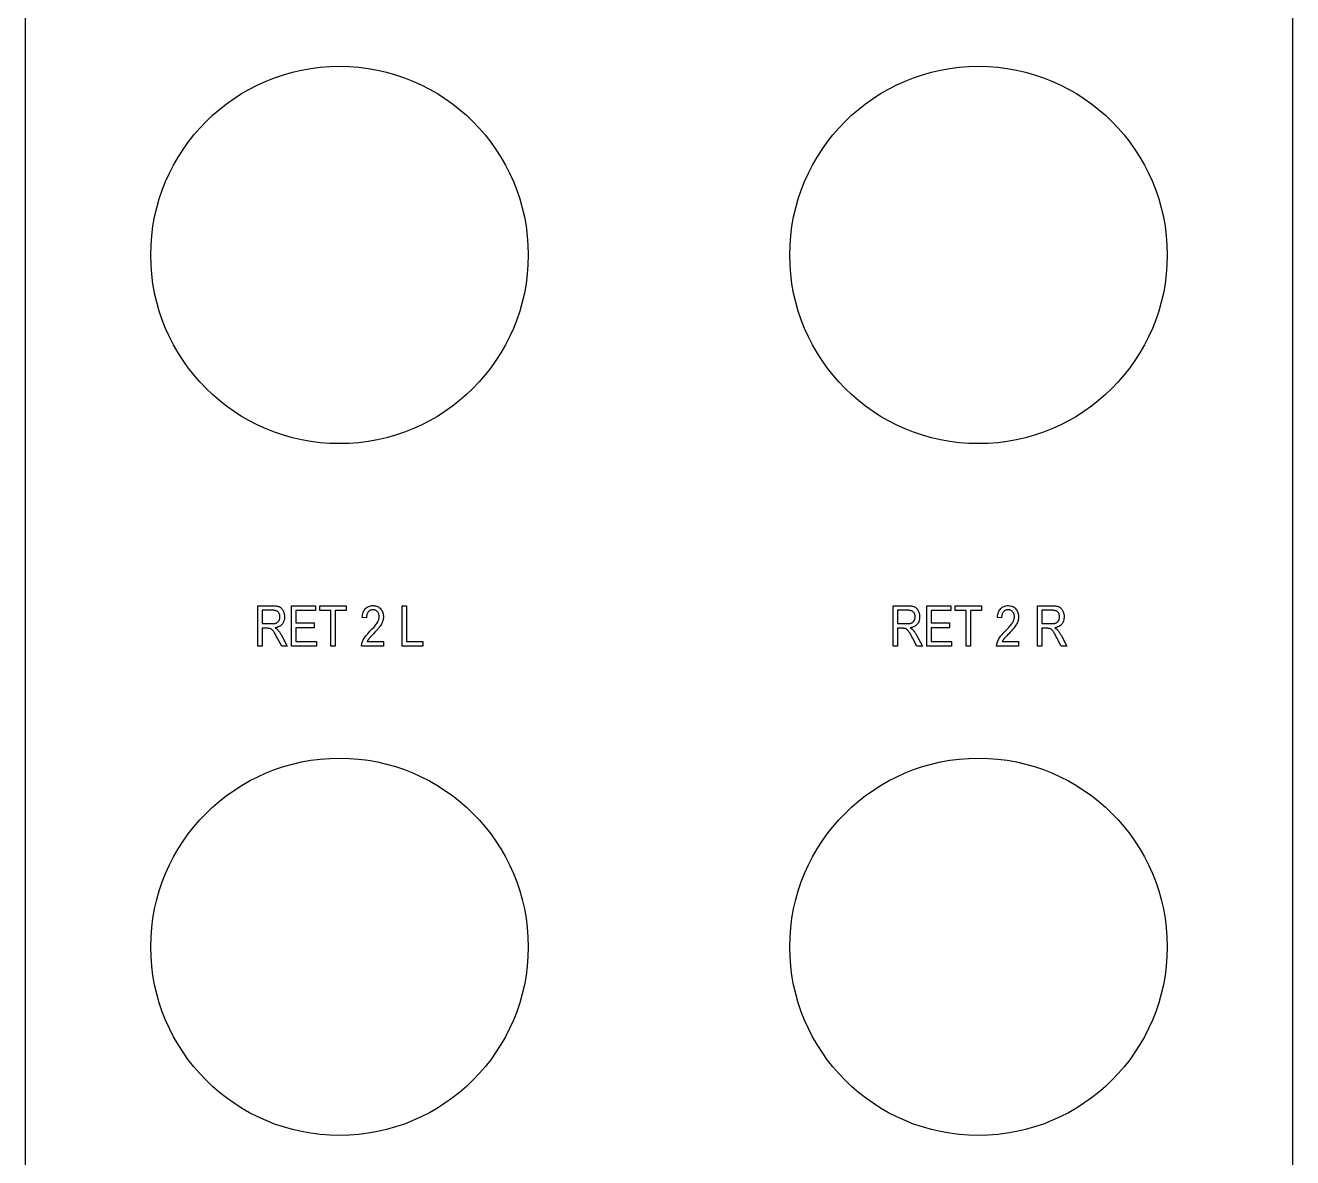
# Model space of a CAD drawing. Header units: millimetres. Extents: x 0 to 40, y 0 to 514.
# Drawn here: x 0 to 40.3, y 418.29 to 454.3 of the extents above; entities that cross this region are included whole.
import ezdxf

# ---------------------------------------------------------------- set-up
doc = ezdxf.new("R2010")
doc.units = ezdxf.units.MM
for name, color, linetype in [('CUT', 1, 'CONTINUOUS'), ('LEGEND', 2, 'CONTINUOUS'), ('OUTLINE', 7, 'CONTINUOUS')]:
    doc.layers.add(name, color=color, linetype=linetype)

msp = doc.modelspace()

# ---------------------------------------------------------------- linework, layer by layer
at = {"layer": 'CUT'}
for centre in [(9.99, 447), (30.31, 447), (9.99, 425), (30.31, 425)]:
    msp.add_circle(centre, 6, dxfattribs=at)
at = {"layer": 'LEGEND'}
for points in [[(7.3963, 434.5558), (7.3963, 435.8442), (7.8648, 435.8442), (7.9003, 435.8437), (7.9334, 435.842), (7.9641, 435.8392), (7.9924, 435.8352), (8.0182, 435.8302), (8.0417, 435.824), (8.0628, 435.8166), (8.0815, 435.8082), (8.0985, 435.7984), (8.1148, 435.7872), (8.1303, 435.7744), (8.1451, 435.7602), (8.159, 435.7444), (8.1722, 435.7272), (8.1846, 435.7085), (8.1962, 435.6882), (8.2067, 435.6668), (8.2158, 435.6446), (8.2235, 435.6215), (8.2298, 435.5976), (8.2347, 435.5728), (8.2382, 435.5473), (8.2403, 435.5208), (8.241, 435.4936), (8.2398, 435.4579), (8.2362, 435.4241), (8.2303, 435.3919), (8.222, 435.3615), (8.2113, 435.3328), (8.1982, 435.3059), (8.1828, 435.2806), (8.165, 435.2571), (8.1449, 435.2355), (8.1226, 435.216), (8.0982, 435.1985), (8.0717, 435.1831), (8.043, 435.1697), (8.0121, 435.1584), (7.9791, 435.1492), (7.9439, 435.142), (7.9582, 435.1332), (7.9716, 435.1244), (7.9841, 435.1155), (7.9958, 435.1066), (8.0065, 435.0977), (8.0164, 435.0888), (8.0254, 435.0798), (8.0336, 435.0708), (8.0489, 435.0521), (8.0638, 435.0328), (8.0783, 435.0131), (8.0922, 434.9928), (8.1057, 434.972), (8.1188, 434.9507), (8.1313, 434.9288), (8.1434, 434.9064), (8.328, 434.5558), (8.1522, 434.5558), (8.0116, 434.8238), (7.9918, 434.8616), (7.9732, 434.8961), (7.9559, 434.9274), (7.9398, 434.9554), (7.925, 434.9803), (7.9115, 435.002), (7.8992, 435.0204), (7.8881, 435.0356), (7.8777, 435.0487), (7.8674, 435.0607), (7.8572, 435.0715), (7.847, 435.0812), (7.8369, 435.0899), (7.827, 435.0974), (7.8171, 435.1038), (7.8072, 435.109), (7.797, 435.1135), (7.7857, 435.1173), (7.7735, 435.1205), (7.7603, 435.1232), (7.7462, 435.1253), (7.731, 435.1267), (7.7149, 435.1276), (7.6978, 435.1279), (7.5361, 435.1279), (7.5361, 434.5558)], [(7.5361, 435.2756), (7.8367, 435.2756), (7.8605, 435.276), (7.8829, 435.2771), (7.9038, 435.2789), (7.9233, 435.2815), (7.9412, 435.2849), (7.9576, 435.2889), (7.9726, 435.2938), (7.9861, 435.2993), (7.9985, 435.3057), (8.0103, 435.3129), (8.0214, 435.3209), (8.0318, 435.3299), (8.0416, 435.3396), (8.0507, 435.3502), (8.0592, 435.3617), (8.067, 435.374), (8.074, 435.387), (8.08, 435.4006), (8.0852, 435.4146), (8.0894, 435.4292), (8.0926, 435.4443), (8.095, 435.4599), (8.0964, 435.476), (8.0968, 435.4927), (8.0959, 435.5164), (8.0933, 435.5388), (8.0888, 435.56), (8.0826, 435.5798), (8.0745, 435.5983), (8.0647, 435.6155), (8.0531, 435.6314), (8.0397, 435.646), (8.0246, 435.6591), (8.0077, 435.6705), (7.9891, 435.6801), (7.9687, 435.6879), (7.9467, 435.694), (7.9229, 435.6984), (7.8973, 435.701), (7.8701, 435.7019), (7.5361, 435.7019)], [(8.4651, 434.5558), (8.4651, 435.8442), (9.2289, 435.8442), (9.2289, 435.6922), (8.6048, 435.6922), (8.6048, 435.2976), (9.1893, 435.2976), (9.1893, 435.1464), (8.6048, 435.1464), (8.6048, 434.7078), (9.2535, 434.7078), (9.2535, 434.5558)], [(9.7175, 434.5558), (9.7175, 435.6922), (9.3695, 435.6922), (9.3695, 435.8442), (10.2071, 435.8442), (10.2071, 435.6922), (9.8573, 435.6922), (9.8573, 434.5558)], [(11.3875, 434.7078), (11.3875, 434.5558), (10.6887, 434.5558), (10.689, 434.5792), (10.6912, 434.6033), (10.6953, 434.6281), (10.7014, 434.6535), (10.7093, 434.6797), (10.7191, 434.7065), (10.7309, 434.7341), (10.7445, 434.7623), (10.7607, 434.7915), (10.7798, 434.822), (10.802, 434.8538), (10.8273, 434.8869), (10.8555, 434.9213), (10.8868, 434.9569), (10.9212, 434.9939), (10.9586, 435.0321), (11.0021, 435.0761), (11.0417, 435.1175), (11.0773, 435.1564), (11.1091, 435.1926), (11.1369, 435.2263), (11.1608, 435.2575), (11.1807, 435.2861), (11.1967, 435.3121), (11.2099, 435.3366), (11.2213, 435.3606), (11.231, 435.3843), (11.2389, 435.4075), (11.2451, 435.4303), (11.2495, 435.4527), (11.2521, 435.4747), (11.253, 435.4962), (11.2521, 435.5202), (11.2494, 435.5431), (11.2449, 435.5649), (11.2386, 435.5855), (11.2305, 435.605), (11.2206, 435.6233), (11.2089, 435.6405), (11.1954, 435.6566), (11.1806, 435.6711), (11.165, 435.6837), (11.1485, 435.6944), (11.1311, 435.7031), (11.113, 435.7098), (11.094, 435.7147), (11.0742, 435.7176), (11.0535, 435.7186), (11.0314, 435.7175), (11.0102, 435.7144), (10.9902, 435.7092), (10.9711, 435.7019), (10.953, 435.6925), (10.936, 435.681), (10.92, 435.6674), (10.9049, 435.6518), (10.8913, 435.6342), (10.8796, 435.6147), (10.8696, 435.5935), (10.8614, 435.5705), (10.8551, 435.5456), (10.8506, 435.5189), (10.8478, 435.4905), (10.8469, 435.4602), (10.7133, 435.4769), (10.7181, 435.5218), (10.7252, 435.5638), (10.7347, 435.603), (10.7466, 435.6393), (10.761, 435.6728), (10.7777, 435.7034), (10.7968, 435.7311), (10.8184, 435.7559), (10.842, 435.7778), (10.8675, 435.7969), (10.8947, 435.8129), (10.9237, 435.8261), (10.9546, 435.8363), (10.9872, 435.8437), (11.0216, 435.848), (11.0579, 435.8495), (11.0971, 435.8478), (11.1338, 435.8427), (11.1681, 435.8342), (11.1999, 435.8223), (11.2293, 435.8069), (11.2562, 435.7882), (11.2807, 435.7661), (11.3026, 435.7405), (11.3221, 435.7128), (11.339, 435.6842), (11.3533, 435.6546), (11.3649, 435.6241), (11.374, 435.5926), (11.3805, 435.5602), (11.3844, 435.5269), (11.3857, 435.4927), (11.3847, 435.4621), (11.3816, 435.4318), (11.3766, 435.4018), (11.3694, 435.3722), (11.3603, 435.3428), (11.3491, 435.3138), (11.3359, 435.2851), (11.3207, 435.2567), (11.3026, 435.2273), (11.2808, 435.1955), (11.2554, 435.1614), (11.2264, 435.125), (11.1937, 435.0862), (11.1574, 435.045), (11.1173, 435.0015), (11.0737, 434.9557), (11.046, 434.9272), (11.0208, 434.9011), (10.9982, 434.8773), (10.9782, 434.8559), (10.9608, 434.8369), (10.9459, 434.8202), (10.9336, 434.8059), (10.9238, 434.7939), (10.9156, 434.7832), (10.9077, 434.7724), (10.9003, 434.7616), (10.8932, 434.7509), (10.8865, 434.7401), (10.8802, 434.7293), (10.8744, 434.7186), (10.8689, 434.7078)], [(11.9816, 434.5558), (11.9816, 435.8442), (12.1213, 435.8442), (12.1213, 434.7078), (12.6417, 434.7078), (12.6417, 434.5558)], [(27.5942, 434.5558), (27.5942, 435.8442), (28.0626, 435.8442), (28.0981, 435.8437), (28.1312, 435.842), (28.1619, 435.8392), (28.1902, 435.8352), (28.2161, 435.8302), (28.2395, 435.824), (28.2606, 435.8166), (28.2793, 435.8082), (28.2964, 435.7984), (28.3127, 435.7872), (28.3282, 435.7744), (28.3429, 435.7602), (28.3568, 435.7444), (28.37, 435.7272), (28.3824, 435.7085), (28.394, 435.6882), (28.4045, 435.6668), (28.4136, 435.6446), (28.4213, 435.6215), (28.4276, 435.5976), (28.4325, 435.5728), (28.436, 435.5473), (28.4381, 435.5208), (28.4388, 435.4936), (28.4376, 435.4579), (28.4341, 435.4241), (28.4281, 435.3919), (28.4198, 435.3615), (28.4091, 435.3328), (28.396, 435.3059), (28.3806, 435.2806), (28.3628, 435.2571), (28.3427, 435.2355), (28.3205, 435.216), (28.2961, 435.1985), (28.2695, 435.1831), (28.2408, 435.1697), (28.2099, 435.1584), (28.1769, 435.1492), (28.1417, 435.142), (28.156, 435.1332), (28.1694, 435.1244), (28.1819, 435.1155), (28.1936, 435.1066), (28.2044, 435.0977), (28.2142, 435.0888), (28.2233, 435.0798), (28.2314, 435.0708), (28.2468, 435.0521), (28.2617, 435.0328), (28.2761, 435.0131), (28.2901, 434.9928), (28.3036, 434.972), (28.3166, 434.9507), (28.3292, 434.9288), (28.3412, 434.9064), (28.5258, 434.5558), (28.35, 434.5558), (28.2094, 434.8238), (28.1896, 434.8616), (28.171, 434.8961), (28.1537, 434.9274), (28.1377, 434.9554), (28.1229, 434.9803), (28.1093, 435.002), (28.097, 435.0204), (28.0859, 435.0356), (28.0755, 435.0487), (28.0652, 435.0607), (28.055, 435.0715), (28.0448, 435.0812), (28.0348, 435.0899), (28.0248, 435.0974), (28.0149, 435.1038), (28.0051, 435.109), (27.9948, 435.1135), (27.9836, 435.1173), (27.9713, 435.1205), (27.9582, 435.1232), (27.944, 435.1253), (27.9289, 435.1267), (27.9127, 435.1276), (27.8956, 435.1279), (27.7339, 435.1279), (27.7339, 434.5558)], [(27.7339, 435.2756), (28.0345, 435.2756), (28.0584, 435.276), (28.0808, 435.2771), (28.1017, 435.2789), (28.1211, 435.2815), (28.139, 435.2849), (28.1555, 435.2889), (28.1704, 435.2938), (28.1839, 435.2993), (28.1963, 435.3057), (28.2081, 435.3129), (28.2192, 435.3209), (28.2296, 435.3299), (28.2394, 435.3396), (28.2485, 435.3502), (28.257, 435.3617), (28.2648, 435.374), (28.2718, 435.387), (28.2779, 435.4006), (28.283, 435.4146), (28.2872, 435.4292), (28.2905, 435.4443), (28.2928, 435.4599), (28.2942, 435.476), (28.2947, 435.4927), (28.2938, 435.5164), (28.2911, 435.5388), (28.2866, 435.56), (28.2804, 435.5798), (28.2724, 435.5983), (28.2625, 435.6155), (28.2509, 435.6314), (28.2375, 435.646), (28.2224, 435.6591), (28.2055, 435.6705), (28.1869, 435.6801), (28.1666, 435.6879), (28.1445, 435.694), (28.1207, 435.6984), (28.0952, 435.701), (28.0679, 435.7019), (27.7339, 435.7019)], [(28.6629, 434.5558), (28.6629, 435.8442), (29.4267, 435.8442), (29.4267, 435.6922), (28.8027, 435.6922), (28.8027, 435.2976), (29.3871, 435.2976), (29.3871, 435.1464), (28.8027, 435.1464), (28.8027, 434.7078), (29.4513, 434.7078), (29.4513, 434.5558)], [(29.9154, 434.5558), (29.9154, 435.6922), (29.5673, 435.6922), (29.5673, 435.8442), (30.4049, 435.8442), (30.4049, 435.6922), (30.0551, 435.6922), (30.0551, 434.5558)], [(31.5853, 434.7078), (31.5853, 434.5558), (30.8866, 434.5558), (30.8869, 434.5792), (30.8891, 434.6033), (30.8932, 434.6281), (30.8992, 434.6535), (30.9071, 434.6797), (30.917, 434.7065), (30.9287, 434.7341), (30.9424, 434.7623), (30.9585, 434.7915), (30.9777, 434.822), (30.9999, 434.8538), (31.0251, 434.8869), (31.0534, 434.9213), (31.0847, 434.9569), (31.119, 434.9939), (31.1564, 435.0321), (31.1999, 435.0761), (31.2395, 435.1175), (31.2752, 435.1564), (31.3069, 435.1926), (31.3347, 435.2263), (31.3586, 435.2575), (31.3785, 435.2861), (31.3946, 435.3121), (31.4078, 435.3366), (31.4192, 435.3606), (31.4288, 435.3843), (31.4368, 435.4075), (31.4429, 435.4303), (31.4473, 435.4527), (31.4499, 435.4747), (31.4508, 435.4962), (31.4499, 435.5202), (31.4472, 435.5431), (31.4427, 435.5649), (31.4364, 435.5855), (31.4283, 435.605), (31.4184, 435.6233), (31.4067, 435.6405), (31.3933, 435.6566), (31.3784, 435.6711), (31.3628, 435.6837), (31.3463, 435.6944), (31.329, 435.7031), (31.3108, 435.7098), (31.2918, 435.7147), (31.272, 435.7176), (31.2513, 435.7186), (31.2292, 435.7175), (31.2081, 435.7144), (31.188, 435.7092), (31.1689, 435.7019), (31.1509, 435.6925), (31.1338, 435.681), (31.1178, 435.6674), (31.1028, 435.6518), (31.0892, 435.6342), (31.0774, 435.6147), (31.0674, 435.5935), (31.0593, 435.5705), (31.0529, 435.5456), (31.0484, 435.5189), (31.0457, 435.4905), (31.0448, 435.4602), (30.9112, 435.4769), (30.9159, 435.5218), (30.923, 435.5638), (30.9325, 435.603), (30.9445, 435.6393), (30.9588, 435.6728), (30.9755, 435.7034), (30.9947, 435.7311), (31.0162, 435.7559), (31.0398, 435.7778), (31.0653, 435.7969), (31.0925, 435.8129), (31.1216, 435.8261), (31.1524, 435.8363), (31.185, 435.8437), (31.2195, 435.848), (31.2557, 435.8495), (31.2949, 435.8478), (31.3316, 435.8427), (31.3659, 435.8342), (31.3978, 435.8223), (31.4271, 435.8069), (31.454, 435.7882), (31.4785, 435.7661), (31.5005, 435.7405), (31.5199, 435.7128), (31.5368, 435.6842), (31.5511, 435.6546), (31.5628, 435.6241), (31.5719, 435.5926), (31.5783, 435.5602), (31.5822, 435.5269), (31.5835, 435.4927), (31.5825, 435.4621), (31.5795, 435.4318), (31.5744, 435.4018), (31.5673, 435.3722), (31.5581, 435.3428), (31.547, 435.3138), (31.5337, 435.2851), (31.5185, 435.2567), (31.5004, 435.2273), (31.4787, 435.1955), (31.4533, 435.1614), (31.4242, 435.125), (31.3915, 435.0862), (31.3552, 435.045), (31.3152, 435.0015), (31.2715, 434.9557), (31.2438, 434.9272), (31.2187, 434.9011), (31.1961, 434.8773), (31.1761, 434.8559), (31.1586, 434.8369), (31.1437, 434.8202), (31.1314, 434.8059), (31.1217, 434.7939), (31.1134, 434.7832), (31.1055, 434.7724), (31.0981, 434.7616), (31.091, 434.7509), (31.0844, 434.7401), (31.0781, 434.7293), (31.0722, 434.7186), (31.0667, 434.7078)], [(32.1873, 434.5558), (32.1873, 435.8442), (32.6558, 435.8442), (32.6913, 435.8437), (32.7244, 435.842), (32.7551, 435.8392), (32.7834, 435.8352), (32.8092, 435.8302), (32.8327, 435.824), (32.8538, 435.8166), (32.8725, 435.8082), (32.8895, 435.7984), (32.9058, 435.7872), (32.9213, 435.7744), (32.9361, 435.7602), (32.95, 435.7444), (32.9632, 435.7272), (32.9756, 435.7085), (32.9871, 435.6882), (32.9977, 435.6668), (33.0068, 435.6446), (33.0145, 435.6215), (33.0208, 435.5976), (33.0257, 435.5728), (33.0292, 435.5473), (33.0313, 435.5208), (33.032, 435.4936), (33.0308, 435.4579), (33.0272, 435.4241), (33.0213, 435.3919), (33.013, 435.3615), (33.0023, 435.3328), (32.9892, 435.3059), (32.9738, 435.2806), (32.9559, 435.2571), (32.9359, 435.2355), (32.9136, 435.216), (32.8892, 435.1985), (32.8627, 435.1831), (32.834, 435.1697), (32.8031, 435.1584), (32.7701, 435.1492), (32.7349, 435.142), (32.7492, 435.1332), (32.7626, 435.1244), (32.7751, 435.1155), (32.7868, 435.1066), (32.7975, 435.0977), (32.8074, 435.0888), (32.8164, 435.0798), (32.8246, 435.0708), (32.8399, 435.0521), (32.8548, 435.0328), (32.8693, 435.0131), (32.8832, 434.9928), (32.8967, 434.972), (32.9097, 434.9507), (32.9223, 434.9288), (32.9344, 434.9064), (33.119, 434.5558), (32.9432, 434.5558), (32.8026, 434.8238), (32.7828, 434.8616), (32.7642, 434.8961), (32.7469, 434.9274), (32.7308, 434.9554), (32.716, 434.9803), (32.7025, 435.002), (32.6902, 435.0204), (32.6791, 435.0356), (32.6687, 435.0487), (32.6584, 435.0607), (32.6482, 435.0715), (32.638, 435.0812), (32.6279, 435.0899), (32.618, 435.0974), (32.6081, 435.1038), (32.5982, 435.109), (32.588, 435.1135), (32.5767, 435.1173), (32.5645, 435.1205), (32.5513, 435.1232), (32.5372, 435.1253), (32.522, 435.1267), (32.5059, 435.1276), (32.4888, 435.1279), (32.3271, 435.1279), (32.3271, 434.5558)], [(32.3271, 435.2756), (32.6277, 435.2756), (32.6515, 435.276), (32.6739, 435.2771), (32.6948, 435.2789), (32.7142, 435.2815), (32.7322, 435.2849), (32.7486, 435.2889), (32.7636, 435.2938), (32.7771, 435.2993), (32.7895, 435.3057), (32.8013, 435.3129), (32.8124, 435.3209), (32.8228, 435.3299), (32.8326, 435.3396), (32.8417, 435.3502), (32.8501, 435.3617), (32.8579, 435.374), (32.865, 435.387), (32.871, 435.4006), (32.8762, 435.4146), (32.8804, 435.4292), (32.8836, 435.4443), (32.886, 435.4599), (32.8874, 435.476), (32.8878, 435.4927), (32.8869, 435.5164), (32.8843, 435.5388), (32.8798, 435.56), (32.8735, 435.5798), (32.8655, 435.5983), (32.8557, 435.6155), (32.8441, 435.6314), (32.8307, 435.646), (32.8156, 435.6591), (32.7987, 435.6705), (32.7801, 435.6801), (32.7597, 435.6879), (32.7377, 435.694), (32.7139, 435.6984), (32.6883, 435.701), (32.6611, 435.7019), (32.3271, 435.7019)]]:
    msp.add_lwpolyline(points, close=True, dxfattribs=at)
at = {"layer": 'OUTLINE'}
msp.add_lwpolyline([(0, 514), (40.3, 514), (40.3, 0), (0, 0)], close=True, dxfattribs=at)

doc.saveas('drawing.dxf')
